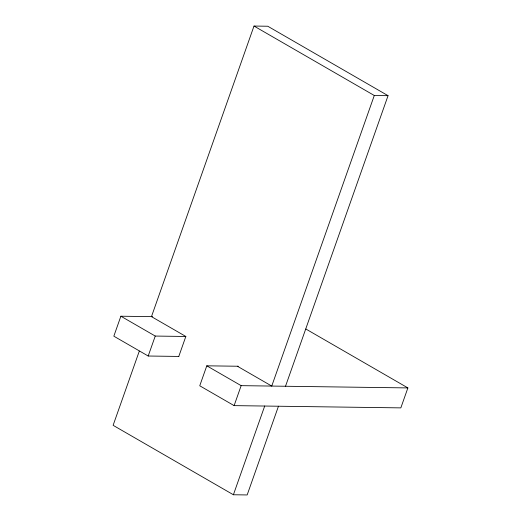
<?xml version="1.0" encoding="UTF-8"?>
<svg xmlns="http://www.w3.org/2000/svg" width="521" height="521" viewBox="0 0 521 521"><rect width="100%" height="100%" fill="white"/><g stroke="black" fill="none" stroke-linecap="round" stroke-linejoin="round"><path stroke-width="0.78" d="M152.594 316.644L120.879 316.214L113.832 336.182L148.198 356.019L178.846 356.436M139.296 351.128L113.116 425.318L233.395 494.761L247.162 494.95L278.468 406.224M285.515 386.256L388.054 95.682L267.774 26.239L254.007 26.05L151.468 316.631L185.834 336.468L178.788 356.436M148.198 356.019L155.245 336.058L185.893 336.475M238.247 366.243L206.791 365.82L199.745 385.781L234.111 405.625L400.838 407.878L407.884 387.917L305.892 329.031M234.111 405.625L241.158 385.657L407.884 387.917M233.395 494.761L264.701 406.035M388.054 95.682L374.286 95.493L271.747 386.074L237.381 366.23M254.007 26.05L374.286 95.493M120.879 316.214L155.245 336.058M206.791 365.82L241.158 385.657"/></g></svg>
